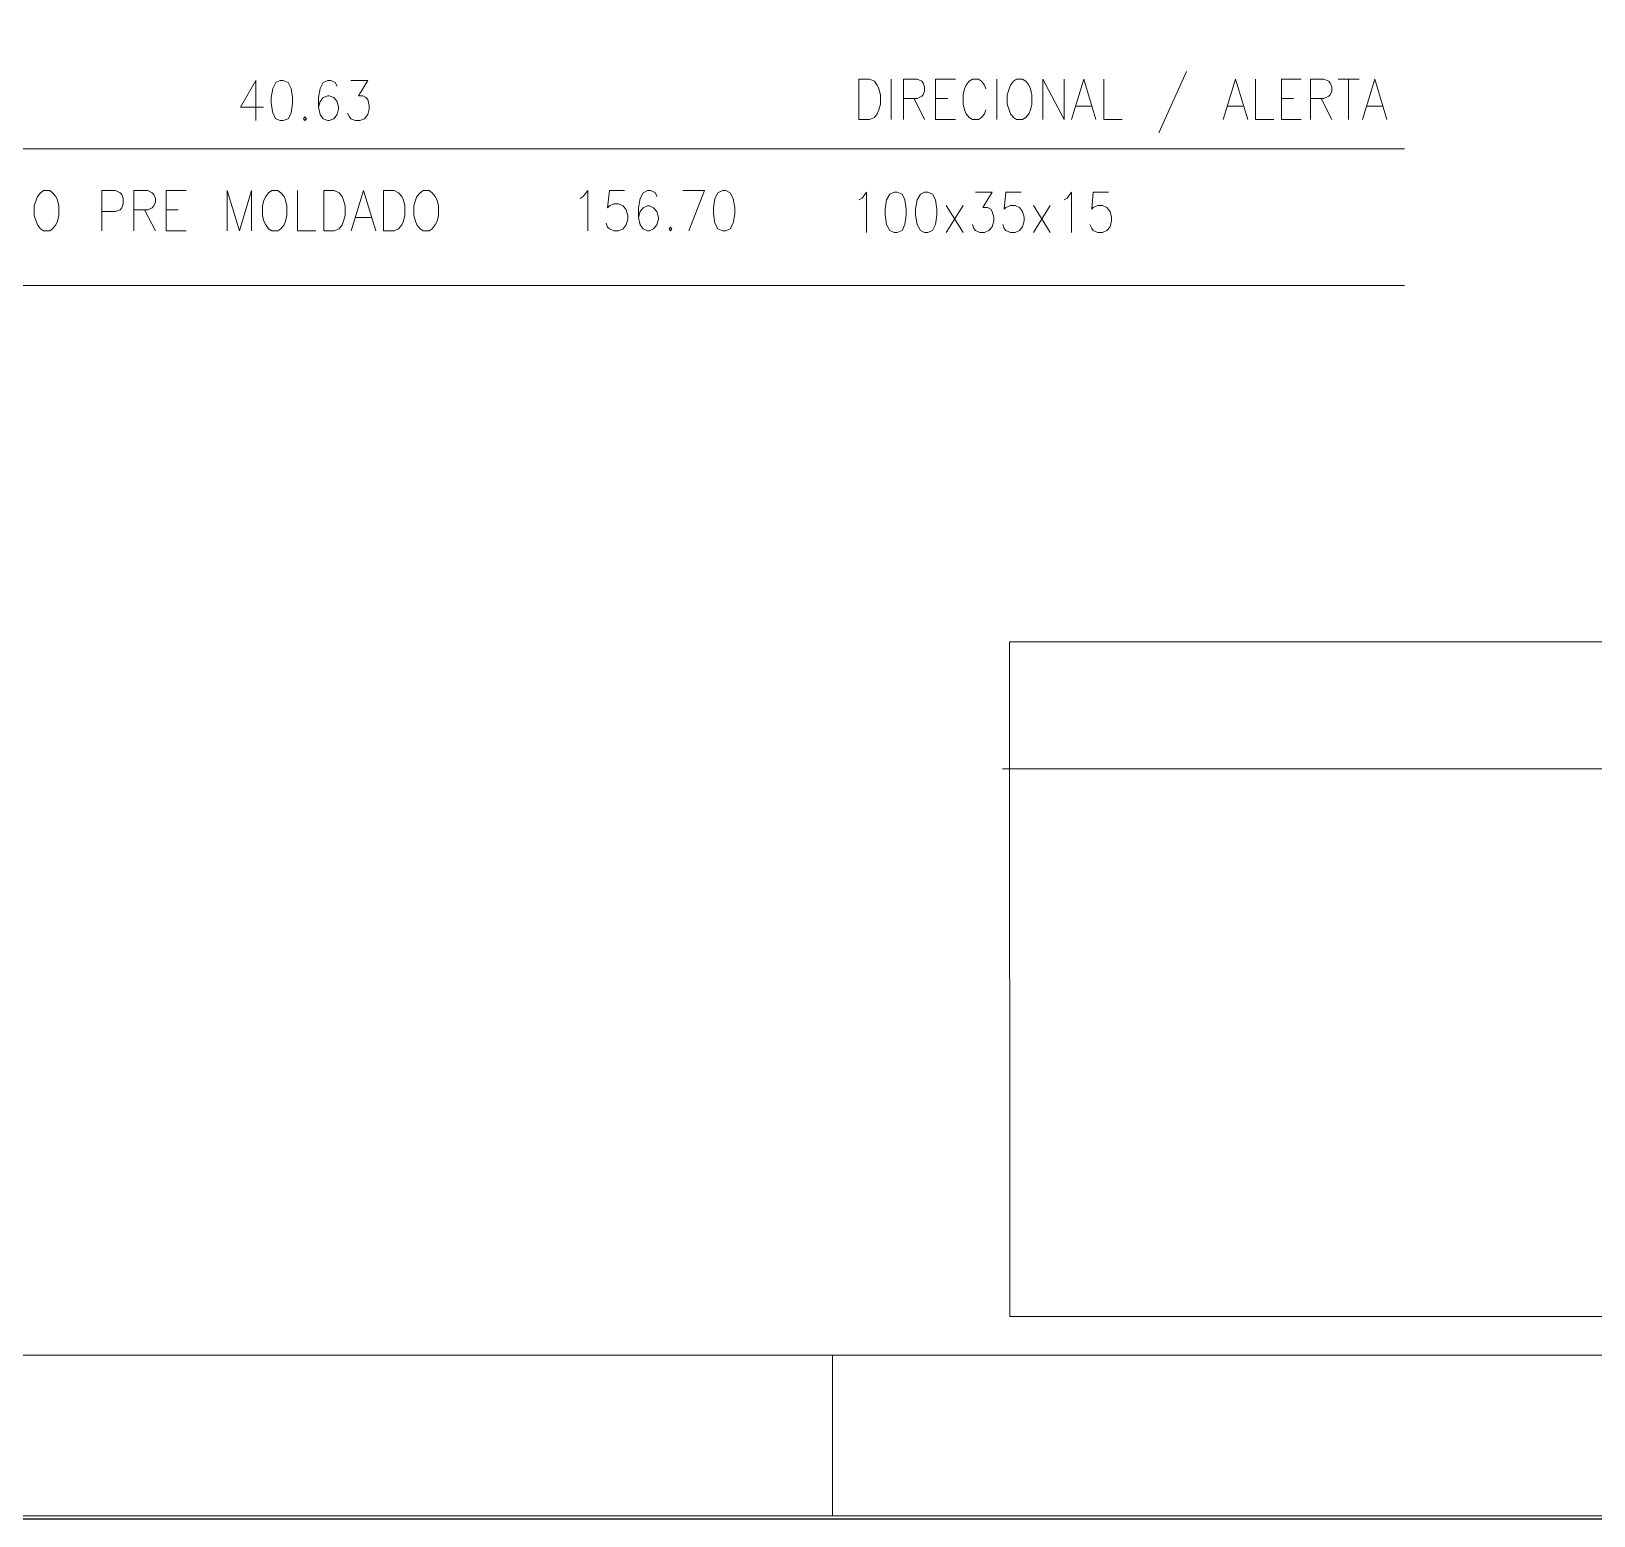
# Model space of a CAD drawing. Header units: millimetres. Extents: x 2928 to 3112, y 1220 to 1280.
# Drawn here: x 2957.8 to 2967.6, y 1220.29 to 1229.61 of the extents above; entities that cross this region are included whole.
import ezdxf
from ezdxf.xclip import XClip

# ---------------------------------------------------------------- set-up
doc = ezdxf.new("R2010")
doc.units = ezdxf.units.MM

# ---------------------------------------------------------------- blocks, each defined once
blk = doc.blocks.new('MF1454BF0')
at = {"color": 7, "linetype": 'Continuous', "lineweight": 9, "true_color": 0x000007}
blk.add_lwpolyline([(840.458, 593.815), (0.562, 593.815), (0.562, 0.617), (840.458, 0.617)], close=True, dxfattribs=at)
blk.add_lwpolyline([(340.614, 0.617), (340.614, 10.604), (340.614, 10.604)], dxfattribs=at)

msp = doc.modelspace()

# ---------------------------------------------------------------- linework, layer by layer
at = {"color": 7, "linetype": 'Continuous', "lineweight": 9, "true_color": 0x000007}
for points in [[(3012.20566, 1279.08083), (2931.06784, 1279.08083), (2931.06784, 1221.3), (3012.20566, 1221.3)], [(2979.03852, 1225.77673), (2963.93831, 1225.77673), (2963.94164, 1221.54334), (2979.04186, 1221.54334)]]:
    msp.add_lwpolyline(points, close=True, dxfattribs=at)
at = {"color": 7, "linetype": 'Continuous', "lineweight": 20, "true_color": 0x000007}
for points in [[(2965.04999, 1229.35345), (2964.87665, 1228.97011), (2964.87665, 1228.97011)], [(2959.21157, 1229.04678), (2959.21157, 1229.29845), (2959.1149, 1229.13011), (2959.25991, 1229.13011)], [(2959.72158, 1229.26178), (2959.70991, 1229.28512), (2959.68158, 1229.29845), (2959.66325, 1229.29845), (2959.63325, 1229.28512), (2959.61491, 1229.24845), (2959.60491, 1229.19012), (2959.60491, 1229.13011), (2959.61491, 1229.08345), (2959.63325, 1229.05678), (2959.66325, 1229.04678), (2959.67158, 1229.04678), (2959.70158, 1229.05678), (2959.72158, 1229.08345), (2959.72991, 1229.11845), (2959.72991, 1229.13011), (2959.72158, 1229.16678), (2959.70158, 1229.19012), (2959.67158, 1229.20178), (2959.66325, 1229.20178), (2959.63325, 1229.19012), (2959.61491, 1229.16678), (2959.60491, 1229.13011)], [(2959.80658, 1229.29845), (2959.91325, 1229.29845), (2959.85492, 1229.20178), (2959.88325, 1229.20178), (2959.90158, 1229.19012), (2959.91325, 1229.17845), (2959.92158, 1229.14178), (2959.92158, 1229.11845), (2959.91325, 1229.08345), (2959.89325, 1229.05678), (2959.86325, 1229.04678), (2959.83658, 1229.04678), (2959.80658, 1229.05678), (2959.79825, 1229.07011), (2959.78658, 1229.09345)], [(2963.19663, 1229.30512), (2963.19663, 1229.05345), (2963.19663, 1229.05345)], [(2963.2733, 1229.05345), (2963.2733, 1229.30512), (2963.35997, 1229.30512), (2963.3883, 1229.29345), (2963.3983, 1229.28178), (2963.40663, 1229.25845), (2963.40663, 1229.23178), (2963.3983, 1229.20845), (2963.3883, 1229.19845), (2963.35997, 1229.18512), (2963.2733, 1229.18512)], [(2963.47497, 1229.05345), (2963.47497, 1229.30512), (2963.59997, 1229.30512)], [(2963.79164, 1229.24512), (2963.7833, 1229.26845), (2963.7633, 1229.29345), (2963.74497, 1229.30512), (2963.70664, 1229.30512), (2963.68664, 1229.29345), (2963.6683, 1229.26845), (2963.65664, 1229.24512), (2963.6483, 1229.20845), (2963.6483, 1229.14845), (2963.65664, 1229.11345), (2963.6683, 1229.08845), (2963.68664, 1229.06511), (2963.70664, 1229.05345), (2963.74497, 1229.05345), (2963.7633, 1229.06511), (2963.7833, 1229.08845), (2963.79164, 1229.11345)], [(2963.85997, 1229.30512), (2963.85997, 1229.05345), (2963.85997, 1229.05345)], [(2964.14831, 1229.05345), (2964.14831, 1229.30512), (2964.28165, 1229.05345), (2964.28165, 1229.30512)], [(2964.32831, 1229.05345), (2964.40498, 1229.30512), (2964.48165, 1229.05345)], [(2964.53165, 1229.30512), (2964.53165, 1229.05345), (2964.64665, 1229.05345)], [(2965.27999, 1229.05345), (2965.35666, 1229.30512), (2965.43333, 1229.05345)], [(2965.48166, 1229.30512), (2965.48166, 1229.05345), (2965.59666, 1229.05345)], [(2965.645, 1229.05345), (2965.645, 1229.30512), (2965.76833, 1229.30512)], [(2965.82667, 1229.05345), (2965.82667, 1229.30512), (2965.91167, 1229.30512), (2965.94167, 1229.29345), (2965.95, 1229.28178), (2965.96167, 1229.25845), (2965.96167, 1229.23178), (2965.95, 1229.20845), (2965.94167, 1229.19845), (2965.91167, 1229.18512), (2965.82667, 1229.18512)], [(2966, 1229.30512), (2966.13334, 1229.30512), (2966.13334, 1229.30512)], [(2966.065, 1229.30512), (2966.065, 1229.05345), (2966.065, 1229.05345)], [(2966.15334, 1229.05345), (2966.23001, 1229.30512), (2966.30667, 1229.05345)], [(2963.34163, 1229.18512), (2963.40663, 1229.05345), (2963.40663, 1229.05345)], [(2963.47497, 1229.18512), (2963.55163, 1229.18512), (2963.55163, 1229.18512)], [(2965.645, 1229.18512), (2965.72, 1229.18512), (2965.72, 1229.18512)], [(2965.89333, 1229.18512), (2965.96167, 1229.05345), (2965.96167, 1229.05345)], [(2963.47497, 1229.05345), (2963.59997, 1229.05345), (2963.59997, 1229.05345)], [(2964.35831, 1229.13678), (2964.45498, 1229.13678), (2964.45498, 1229.13678)], [(2965.30833, 1229.13678), (2965.40333, 1229.13678), (2965.40333, 1229.13678)], [(2965.645, 1229.05345), (2965.76833, 1229.05345), (2965.76833, 1229.05345)], [(2966.18001, 1229.13678), (2966.27667, 1229.13678), (2966.27667, 1229.13678)], [(2958.24489, 1228.3551), (2958.24489, 1228.60677), (2958.33156, 1228.60677), (2958.35989, 1228.59344), (2958.36989, 1228.58344), (2958.37823, 1228.55844), (2958.37823, 1228.52344), (2958.36989, 1228.49844), (2958.35989, 1228.48677), (2958.33156, 1228.47511), (2958.24489, 1228.47511)], [(2958.44656, 1228.3551), (2958.44656, 1228.60677), (2958.53323, 1228.60677), (2958.56156, 1228.59344), (2958.57156, 1228.58344), (2958.58156, 1228.55844), (2958.58156, 1228.53511), (2958.57156, 1228.51177), (2958.56156, 1228.49844), (2958.53323, 1228.48677), (2958.44656, 1228.48677)], [(2958.64823, 1228.3551), (2958.64823, 1228.60677), (2958.77323, 1228.60677)], [(2959.03157, 1228.3551), (2959.03157, 1228.60677), (2959.10824, 1228.3551), (2959.18491, 1228.60677), (2959.18491, 1228.3551)], [(2959.47324, 1228.60677), (2959.47324, 1228.3551), (2959.58824, 1228.3551)], [(2959.80991, 1228.3551), (2959.88658, 1228.60677), (2959.96325, 1228.3551)], [(2961.2466, 1228.55844), (2961.26494, 1228.57011), (2961.29494, 1228.60677), (2961.29494, 1228.3551)], [(2961.52494, 1228.60677), (2961.42994, 1228.60677), (2961.41827, 1228.49844), (2961.42994, 1228.51177), (2961.4566, 1228.52344), (2961.48661, 1228.52344), (2961.51494, 1228.51177), (2961.53494, 1228.48677), (2961.54494, 1228.45177), (2961.54494, 1228.42844), (2961.53494, 1228.39177), (2961.51494, 1228.36677), (2961.48661, 1228.3551), (2961.4566, 1228.3551), (2961.42994, 1228.36677), (2961.41827, 1228.37844), (2961.40994, 1228.40177)], [(2961.72661, 1228.57011), (2961.71828, 1228.59344), (2961.68827, 1228.60677), (2961.66827, 1228.60677), (2961.64161, 1228.59344), (2961.62161, 1228.55844), (2961.61161, 1228.49844), (2961.61161, 1228.43844), (2961.62161, 1228.39177), (2961.64161, 1228.36677), (2961.66827, 1228.3551), (2961.67994, 1228.3551), (2961.70661, 1228.36677), (2961.72661, 1228.39177), (2961.73661, 1228.42844), (2961.73661, 1228.43844), (2961.72661, 1228.47511), (2961.70661, 1228.49844), (2961.67994, 1228.51177), (2961.66827, 1228.51177), (2961.64161, 1228.49844), (2961.62161, 1228.47511), (2961.61161, 1228.43844)], [(2961.92828, 1228.3551), (2962.02495, 1228.60677), (2961.88994, 1228.60677)], [(2962.99496, 1228.55011), (2963.01496, 1228.56011), (2963.04163, 1228.59677), (2963.04163, 1228.3451)], [(2963.72497, 1228.59677), (2963.82997, 1228.59677), (2963.77164, 1228.50011), (2963.80164, 1228.50011), (2963.82164, 1228.49011), (2963.82997, 1228.47677), (2963.83997, 1228.4401), (2963.83997, 1228.41677), (2963.82997, 1228.3801), (2963.80997, 1228.35677), (2963.7833, 1228.3451), (2963.7533, 1228.3451), (2963.72497, 1228.35677), (2963.71497, 1228.36844), (2963.70664, 1228.39344)], [(2964.01331, 1228.59677), (2963.91664, 1228.59677), (2963.90664, 1228.49011), (2963.91664, 1228.50011), (2963.94497, 1228.51344), (2963.97497, 1228.51344), (2964.00164, 1228.50011), (2964.02164, 1228.47677), (2964.03164, 1228.4401), (2964.03164, 1228.41677), (2964.02164, 1228.3801), (2964.00164, 1228.35677), (2963.97497, 1228.3451), (2963.94497, 1228.3451), (2963.91664, 1228.35677), (2963.90664, 1228.36844), (2963.89831, 1228.39344)], [(2964.28165, 1228.55011), (2964.30165, 1228.56011), (2964.32831, 1228.59677), (2964.32831, 1228.3451)], [(2964.55998, 1228.59677), (2964.46331, 1228.59677), (2964.45498, 1228.49011), (2964.46331, 1228.50011), (2964.49331, 1228.51344), (2964.52165, 1228.51344), (2964.54998, 1228.50011), (2964.56998, 1228.47677), (2964.57832, 1228.4401), (2964.57832, 1228.41677), (2964.56998, 1228.3801), (2964.54998, 1228.35677), (2964.52165, 1228.3451), (2964.49331, 1228.3451), (2964.46331, 1228.35677), (2964.45498, 1228.36844), (2964.44331, 1228.39344)], [(2958.51323, 1228.48677), (2958.58156, 1228.3551), (2958.58156, 1228.3551)], [(2958.64823, 1228.48677), (2958.7249, 1228.48677), (2958.7249, 1228.48677)], [(2963.54163, 1228.51344), (2963.6483, 1228.3451), (2963.6483, 1228.3451)], [(2963.6483, 1228.51344), (2963.54163, 1228.3451), (2963.54163, 1228.3451)], [(2964.08998, 1228.51344), (2964.19498, 1228.3451), (2964.19498, 1228.3451)], [(2964.19498, 1228.51344), (2964.08998, 1228.3451), (2964.08998, 1228.3451)], [(2959.83825, 1228.43844), (2959.93492, 1228.43844), (2959.93492, 1228.43844)], [(2958.64823, 1228.3551), (2958.77323, 1228.3551), (2958.77323, 1228.3551)], [(2952.20647, 1228.01177), (2966.41668, 1228.01177), (2966.41668, 1228.01177)]]:
    msp.add_lwpolyline(points, dxfattribs=at)
for points in [[(2959.36491, 1229.29845), (2959.33657, 1229.28512), (2959.31824, 1229.24845), (2959.30657, 1229.19012), (2959.30657, 1229.15345), (2959.31824, 1229.09345), (2959.33657, 1229.05678), (2959.36491, 1229.04678), (2959.38324, 1229.04678), (2959.41324, 1229.05678), (2959.43324, 1229.09345), (2959.44158, 1229.15345), (2959.44158, 1229.19012), (2959.43324, 1229.24845), (2959.41324, 1229.28512), (2959.38324, 1229.29845)], [(2962.99496, 1229.05345), (2962.99496, 1229.30512), (2963.06163, 1229.30512), (2963.09163, 1229.29345), (2963.10996, 1229.26845), (2963.11996, 1229.24512), (2963.12996, 1229.20845), (2963.12996, 1229.14845), (2963.11996, 1229.11345), (2963.10996, 1229.08845), (2963.09163, 1229.06511), (2963.06163, 1229.05345)], [(2963.98331, 1229.30512), (2963.96331, 1229.29345), (2963.94497, 1229.26845), (2963.93664, 1229.24512), (2963.92497, 1229.20845), (2963.92497, 1229.14845), (2963.93664, 1229.11345), (2963.94497, 1229.08845), (2963.96331, 1229.06511), (2963.98331, 1229.05345), (2964.02164, 1229.05345), (2964.04164, 1229.06511), (2964.05998, 1229.08845), (2964.06998, 1229.11345), (2964.07998, 1229.14845), (2964.07998, 1229.20845), (2964.06998, 1229.24512), (2964.05998, 1229.26845), (2964.04164, 1229.29345), (2964.02164, 1229.30512)], [(2959.51824, 1229.07011), (2959.50991, 1229.05678), (2959.51824, 1229.04678), (2959.52824, 1229.05678)], [(2957.87989, 1228.60677), (2957.85989, 1228.59344), (2957.84155, 1228.57011), (2957.83322, 1228.54677), (2957.82155, 1228.51177), (2957.82155, 1228.45177), (2957.83322, 1228.4151), (2957.84155, 1228.39177), (2957.85989, 1228.36677), (2957.87989, 1228.3551), (2957.91822, 1228.3551), (2957.93655, 1228.36677), (2957.95655, 1228.39177), (2957.96656, 1228.4151), (2957.97489, 1228.45177), (2957.97489, 1228.51177), (2957.96656, 1228.54677), (2957.95655, 1228.57011), (2957.93655, 1228.59344), (2957.91822, 1228.60677)], [(2959.31157, 1228.60677), (2959.29157, 1228.59344), (2959.27324, 1228.57011), (2959.26157, 1228.54677), (2959.25324, 1228.51177), (2959.25324, 1228.45177), (2959.26157, 1228.4151), (2959.27324, 1228.39177), (2959.29157, 1228.36677), (2959.31157, 1228.3551), (2959.34991, 1228.3551), (2959.36824, 1228.36677), (2959.38824, 1228.39177), (2959.39658, 1228.4151), (2959.40658, 1228.45177), (2959.40658, 1228.51177), (2959.39658, 1228.54677), (2959.38824, 1228.57011), (2959.36824, 1228.59344), (2959.34991, 1228.60677)], [(2959.63825, 1228.3551), (2959.63825, 1228.60677), (2959.70325, 1228.60677), (2959.73325, 1228.59344), (2959.75325, 1228.57011), (2959.76158, 1228.54677), (2959.77158, 1228.51177), (2959.77158, 1228.45177), (2959.76158, 1228.4151), (2959.75325, 1228.39177), (2959.73325, 1228.36677), (2959.70325, 1228.3551)], [(2960.01158, 1228.3551), (2960.01158, 1228.60677), (2960.07992, 1228.60677), (2960.10659, 1228.59344), (2960.12659, 1228.57011), (2960.13659, 1228.54677), (2960.14492, 1228.51177), (2960.14492, 1228.45177), (2960.13659, 1228.4151), (2960.12659, 1228.39177), (2960.10659, 1228.36677), (2960.07992, 1228.3551)], [(2960.25992, 1228.60677), (2960.24159, 1228.59344), (2960.22159, 1228.57011), (2960.21325, 1228.54677), (2960.20325, 1228.51177), (2960.20325, 1228.45177), (2960.21325, 1228.4151), (2960.22159, 1228.39177), (2960.24159, 1228.36677), (2960.25992, 1228.3551), (2960.29826, 1228.3551), (2960.31826, 1228.36677), (2960.33659, 1228.39177), (2960.34826, 1228.4151), (2960.35659, 1228.45177), (2960.35659, 1228.51177), (2960.34826, 1228.54677), (2960.33659, 1228.57011), (2960.31826, 1228.59344), (2960.29826, 1228.60677)], [(2962.13995, 1228.60677), (2962.10995, 1228.59344), (2962.09161, 1228.55844), (2962.08161, 1228.49844), (2962.08161, 1228.46177), (2962.09161, 1228.40177), (2962.10995, 1228.36677), (2962.13995, 1228.3551), (2962.15995, 1228.3551), (2962.18662, 1228.36677), (2962.20662, 1228.40177), (2962.21662, 1228.46177), (2962.21662, 1228.49844), (2962.20662, 1228.55844), (2962.18662, 1228.59344), (2962.15995, 1228.60677)], [(2963.21496, 1228.59677), (2963.1883, 1228.58511), (2963.1683, 1228.55011), (2963.1583, 1228.49011), (2963.1583, 1228.45344), (2963.1683, 1228.39344), (2963.1883, 1228.35677), (2963.21496, 1228.3451), (2963.23496, 1228.3451), (2963.26496, 1228.35677), (2963.2833, 1228.39344), (2963.29163, 1228.45344), (2963.29163, 1228.49011), (2963.2833, 1228.55011), (2963.26496, 1228.58511), (2963.23496, 1228.59677)], [(2963.40663, 1228.59677), (2963.37997, 1228.58511), (2963.35997, 1228.55011), (2963.34997, 1228.49011), (2963.34997, 1228.45344), (2963.35997, 1228.39344), (2963.37997, 1228.35677), (2963.40663, 1228.3451), (2963.42663, 1228.3451), (2963.45663, 1228.35677), (2963.47497, 1228.39344), (2963.4833, 1228.45344), (2963.4833, 1228.49011), (2963.47497, 1228.55011), (2963.45663, 1228.58511), (2963.42663, 1228.59677)], [(2961.81328, 1228.37844), (2961.80328, 1228.36677), (2961.81328, 1228.3551), (2961.82161, 1228.36677)]]:
    msp.add_lwpolyline(points, close=True, dxfattribs=at)
at = {"color": 253, "linetype": 'Continuous', "lineweight": 5, "true_color": 0x9a9a9a}
msp.add_lwpolyline([(2952.20647, 1228.87011), (2966.41668, 1228.87011), (2966.41668, 1228.87011)], dxfattribs=at)
at = {"color": 7, "linetype": 'Continuous', "lineweight": 9, "true_color": 0x000007}
msp.add_lwpolyline([(2978.99519, 1224.98006), (2963.89497, 1224.98006), (2963.89497, 1224.98006)], dxfattribs=at)

# ---------------------------------------------------------------- block references
at = {"color": 7, "true_color": 0xffffff}
ref = msp.add_blockref('MF1454BF0', (2928.49447, 1220.2311), dxfattribs=dict(at, xscale=0.100799677, yscale=0.100799677, zscale=0.100799677))
XClip(ref).set_block_clipping_path([(0, 0.4188235294), (841.02, 594.08)])

doc.saveas('drawing.dxf')
